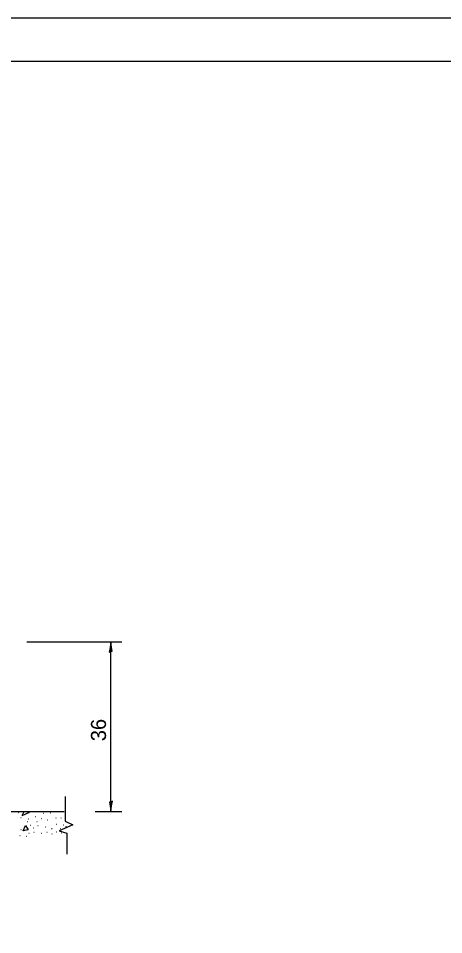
# Model space of a CAD drawing. Extents: x 0 to 2.83, y 0 to 1.83.
# Drawn here: x 1.271 to 1.683, y 0.944 to 1.833 of the extents above; entities that cross this region are included whole.
import ezdxf

# ---------------------------------------------------------------- set-up
doc = ezdxf.new("R2010")
doc.units = 0
for name, color, linetype in [('RD_Pr_Roadway_Dimensions', 7, 'Continuous'), ('SH_General_Details', 7, 'Continuous'), ('SH_Printer_Plotting_Border', 7, 'Continuous')]:
    doc.layers.add(name, color=color, linetype=linetype)

msp = doc.modelspace()

# ---------------------------------------------------------------- linework, layer by layer
at = {"layer": 'RD_Pr_Roadway_Dimensions'}
for p, q in [((1.2792, 1.22827), (1.37132, 1.22827)), ((1.36062, 1.06397), (1.36062, 1.22827)), ((1.3455, 1.06397), (1.37132, 1.06397))]:
    msp.add_line(p, q, dxfattribs=at)
for points in [[(1.36049, 1.21908), (1.36186, 1.21939), (1.36127, 1.22327), (1.36062, 1.22827), (1.35989, 1.22293), (1.35907, 1.21827), (1.36049, 1.21908), (1.36139, 1.21949), (1.36061, 1.22491), (1.35957, 1.21899), (1.36074, 1.21986), (1.36058, 1.22235), (1.36022, 1.21996)], [(1.36076, 1.07315), (1.35939, 1.07284), (1.35998, 1.06896), (1.36062, 1.06397), (1.36135, 1.0693), (1.36217, 1.07397), (1.36076, 1.07315), (1.35985, 1.07274), (1.36063, 1.06732), (1.36167, 1.07324), (1.3605, 1.07237), (1.36066, 1.06988), (1.36102, 1.07228)]]:
    msp.add_lwpolyline(points, dxfattribs=at)
at = {"layer": 'SH_General_Details'}
for p, q in [((2.83333, 1.83333), (-0.00001, 1.83333)), ((1.3164, 1.07834), (1.3164, 1.05436)), ((0.98364, 1.06397), (1.31527, 1.06397)), ((1.27112, 1.06291), (1.27146, 1.06291)), ((1.27354, 1.05806), (1.27388, 1.05806)), ((1.28741, 1.05894), (1.28775, 1.05894)), ((1.29526, 1.06217), (1.2956, 1.06217)), ((1.30223, 1.06246), (1.30257, 1.06246)), ((1.30788, 1.06393), (1.30822, 1.06393)), ((1.28, 1.05398), (1.28034, 1.05398)), ((1.28036, 1.05681), (1.28071, 1.05681)), ((1.28257, 1.05068), (1.28291, 1.05068)), ((1.28902, 1.0541), (1.28936, 1.0541)), ((1.28983, 1.05031), (1.29017, 1.05031)), ((1.29343, 1.05703), (1.29377, 1.05703)), ((1.29702, 1.04906), (1.29736, 1.04906)), ((1.29908, 1.05564), (1.29942, 1.05564)), ((1.30722, 1.05762), (1.30756, 1.05762)), ((1.30788, 1.05156), (1.30822, 1.05156)), ((1.32366, 1.05072), (1.31059, 1.04491)), ((1.31206, 1.05762), (1.3124, 1.05762)), ((1.31426, 1.05097), (1.31461, 1.05097)), ((1.3164, 1.05436), (1.32366, 1.05072)), ((1.27229, 1.0404), (1.27263, 1.0404)), ((1.27332, 1.04649), (1.27366, 1.04649)), ((1.2811, 1.04275), (1.28144, 1.04275)), ((1.28521, 1.04804), (1.28555, 1.04804)), ((1.28587, 1.04378), (1.28621, 1.04378)), ((1.29313, 1.04275), (1.29347, 1.04275)), ((1.29871, 1.04363), (1.29905, 1.04363)), ((1.30326, 1.04745), (1.3036, 1.04745)), ((1.30348, 1.04202), (1.30382, 1.04202)), ((1.30751, 1.04393), (1.30786, 1.04393)), ((1.31059, 1.04491), (1.31785, 1.04273)), ((1.31192, 1.04745), (1.31226, 1.04745)), ((1.31258, 1.04297), (1.31292, 1.04297)), ((1.31785, 1.04273), (1.31785, 1.02238)), ((1.27882, 1.03996), (1.27916, 1.03996))]:
    msp.add_line(p, q, dxfattribs=at)
msp.add_lwpolyline([(0.16666, 1.79167), (2.79166, 1.79167), (2.79166, 0.04167), (0.16666, 0.04167)], close=True, dxfattribs=at)
for points in [[(1.27894, 1.06397), (1.28156, 1.06273), (1.2745, 1.05972)], [(1.27455, 1.05983), (1.27659, 1.06397)], [(1.27566, 1.04521), (1.27805, 1.05017), (1.28062, 1.04598), (1.27562, 1.04504)], [(1.31702, 1.0482), (1.3176, 1.04945)], [(1.3176, 1.0481), (1.31668, 1.04795)]]:
    msp.add_lwpolyline(points, dxfattribs=at)
at = {"layer": 'SH_Printer_Plotting_Border'}
msp.add_lwpolyline([(-0.00001, 0), (2.83333, 0), (2.83333, 1.83333), (-0.00001, 1.83333)], close=True, dxfattribs=at)

# ---------------------------------------------------------------- texts
at = {"layer": 'RD_Pr_Roadway_Dimensions'}
msp.add_text('36', height=0.014583, rotation=90, dxfattribs=at).set_placement((1.35591, 1.13197))

doc.saveas('drawing.dxf')
